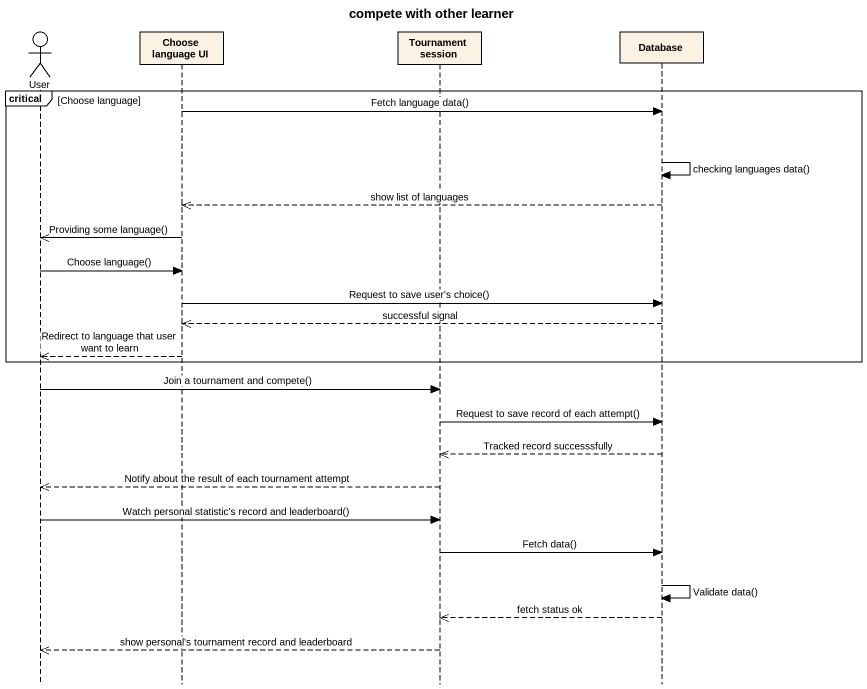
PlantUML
@startuml
title compete with other learner
hide footbox
actor User
participant "Choose language UI" as Choose_language_UI
participant "Tournament session" as Tournament_session
participant "Database" as Database_

critical Choose language
  Choose_language_UI -> Database_ : Fetch language data()
  Database_ -> Database_ : checking languages data()
  Database_ -->> Choose_language_UI : show list of languages
  Choose_language_UI ->> User : Providing some language()
  User -> Choose_language_UI : Choose language()
  Choose_language_UI -> Database_ : Request to save user's choice()
  Database_ -->> Choose_language_UI : successful signal
  Choose_language_UI -->> User : Redirect to language that user want to learn
end
User -> Tournament_session : Join a tournament and compete()
Tournament_session -> Database_ : Request to save record of each attempt()
Database_ -->> Tournament_session : Tracked record successsfully
Tournament_session -->> User : Notify about the result of each tournament attempt
User -> Tournament_session : Watch personal statistic's record and leaderboard()
Tournament_session -> Database_ : Fetch data()
Database_ -> Database_ : Validate data()
Database_ -->> Tournament_session : fetch status ok
Tournament_session -->> User : show personal's tournament record and leaderboard
@enduml
